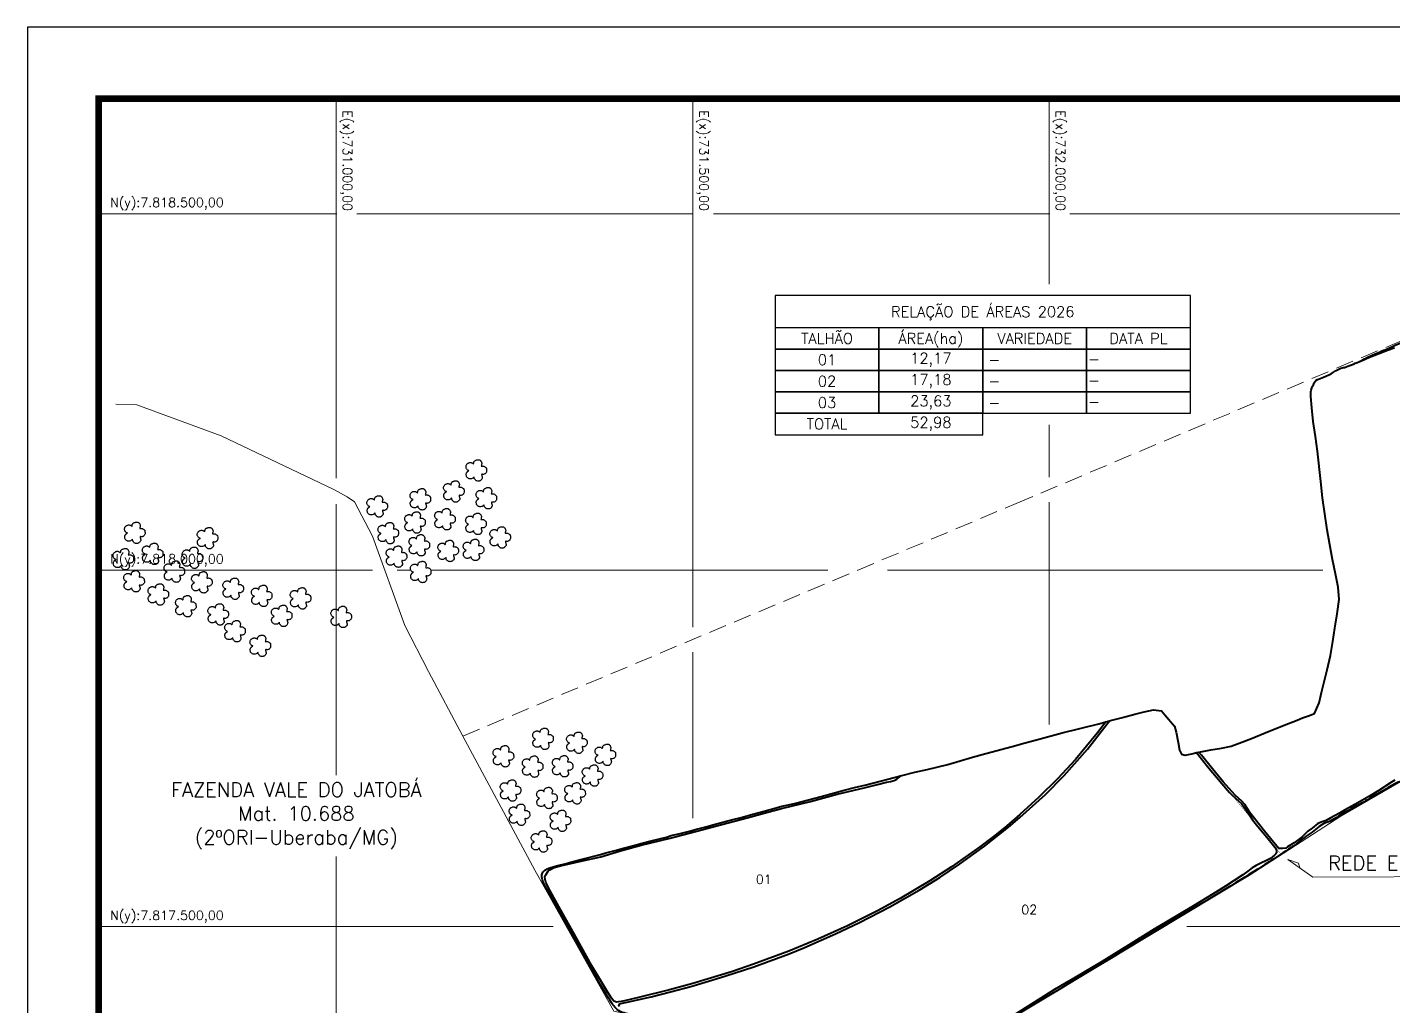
# Model space of a CAD drawing. Header units: millimetres. Extents: x 730567 to 733537, y 7816662 to 7818762.
# Drawn here: x 730567 to 732482, y 7817389 to 7818762 of the extents above; entities that cross this region are included whole.
import ezdxf
from ezdxf.enums import TextEntityAlignment as Align

# ---------------------------------------------------------------- set-up
doc = ezdxf.new("R2010")
doc.units = ezdxf.units.MM
for name, pattern in [('CONTINUO', [0]), ('DASHDOT', [1, 0.5, -0.25, 0, -0.25]), ('DASHED', [0.75, 0.5, -0.25]), ('LIN0', [0])]:
    doc.linetypes.add(name, pattern=pattern)
for name, color, linetype, lineweight in [('0114001269', 1, 'Continuous', 40), ('0114001269001', 5, 'Continuous', 40), ('0114001269002', 5, 'Continuous', 40), ('0114001269003', 5, 'Continuous', 40), ('MALHA', 8, 'Continuous', 9), ('REDE_DE_LUZ', 6, 'Continuous', 0), ('TEXTO', 7, 'Continuous', 9)]:
    doc.layers.add(name, color=color, linetype=linetype, lineweight=lineweight)
for name, color, linetype in [('MARGEM', 7, 'CONTINUO'), ('MATO', 3, 'Continuous'), ('QUADRO_DE_AREAS_CANA_2026', 7, 'Continuous')]:
    doc.layers.add(name, color=color, linetype=linetype)
doc.styles.add('ROMANS', font='romans', dxfattribs={"height": 0.2})
doc.styles.add('SIMPLEX', font='simplex', dxfattribs={"height": 0.2})

# ---------------------------------------------------------------- blocks, each defined once
blk = doc.blocks.new('mato')
at = {"layer": 'MATO', "color": 94, "linetype": 'CONTINUO'}
blk.add_lwpolyline([(734601.6, 7824194.7), (734600.8, 7824194.1), (734600, 7824193.3), (734599.1, 7824192.6), (734598, 7824192.3), (734596.9, 7824192.2), (734595.8, 7824192.2), (734594.9, 7824192.4), (734594.2, 7824192.7), (734593.5, 7824193.1), (734592.9, 7824193.6), (734592.3, 7824194.1), (734591.8, 7824194.7), (734591.5, 7824195.3), (734591.3, 7824195.9), (734591.2, 7824196.6), (734591, 7824197.5), (734591, 7824198.4), (734591, 7824199.3), (734591.2, 7824200), (734591.5, 7824200.5), (734591.9, 7824201), (734592.1, 7824201.5), (734592.4, 7824201.9), (734592.8, 7824202.3), (734594.2, 7824203.2), (734594.7, 7824203.6), (734594.5, 7824203.7), (734593.5, 7824204), (734593.1, 7824204.2), (734592.7, 7824204.5), (734592.3, 7824204.9), (734591.8, 7824205.6), (734591.3, 7824206.3), (734590.9, 7824207.1), (734590.7, 7824208), (734590.6, 7824208.8), (734590.7, 7824209.7), (734590.9, 7824210.7), (734591.3, 7824211.6), (734591.7, 7824212.4), (734592, 7824212.8), (734592.3, 7824213.1), (734592.7, 7824213.4), (734593.3, 7824213.8), (734593.9, 7824214.2), (734594.6, 7824214.5), (734595.3, 7824214.7), (734596, 7824214.8), (734596.6, 7824214.8), (734597.2, 7824214.8), (734597.8, 7824214.7), (734598.2, 7824214.6), (734598.7, 7824214.4), (734599.1, 7824214.3), (734599.5, 7824214), (734600, 7824213.4), (734600.5, 7824213), (734600.9, 7824212.8), (734601.1, 7824213.4), (734601.2, 7824214.2), (734601.3, 7824215.1), (734601.4, 7824215.5), (734601.5, 7824215.8), (734602, 7824216.5), (734602.3, 7824217), (734602.7, 7824217.4), (734603.2, 7824217.6), (734603.7, 7824217.8), (734604.3, 7824218), (734605.3, 7824218.4), (734605.8, 7824218.6), (734606.3, 7824218.7), (734606.9, 7824218.8), (734607.5, 7824218.8), (734608, 7824218.8), (734608.6, 7824218.7), (734609.1, 7824218.6), (734609.5, 7824218.4), (734610, 7824218.1), (734610.4, 7824217.9), (734610.7, 7824217.6), (734611, 7824217.2), (734611.3, 7824216.8), (734611.7, 7824216.3), (734611.9, 7824215.7), (734612.2, 7824215.1), (734612.4, 7824214.6), (734612.5, 7824214), (734612.5, 7824213.3), (734612.2, 7824212.1), (734611.9, 7824210.9), (734611.7, 7824210), (734612.4, 7824209.8), (734613.2, 7824209.9), (734614.1, 7824210), (734614.7, 7824209.9), (734615.4, 7824209.8), (734616, 7824209.5), (734616.6, 7824209.1), (734617.3, 7824208.6), (734617.8, 7824208.1), (734618.2, 7824207.9), (734618.6, 7824207.5), (734618.8, 7824207), (734619, 7824205.5), (734619.1, 7824203.9), (734619.1, 7824202.4), (734618.8, 7824201.5), (734618.4, 7824200.9), (734618, 7824200.3), (734617.5, 7824199.8), (734617, 7824199.3), (734616.5, 7824199), (734615.7, 7824198.7), (734614.9, 7824198.5), (734614.1, 7824198.3), (734613.3, 7824198.6), (734612.6, 7824198.7), (734612.1, 7824198.5), (734612.3, 7824197.3), (734613.2, 7824194.3), (734613.1, 7824193.5), (734613, 7824192.9), (734612.3, 7824191.8), (734611.9, 7824191.2), (734611.4, 7824190.7), (734611, 7824190.3), (734610.6, 7824189.9), (734610.1, 7824189.6), (734609.5, 7824189.4), (734608.8, 7824189.2), (734608.2, 7824189.2), (734607.5, 7824189.1), (734606.8, 7824189.2), (734605.7, 7824189.3), (734605.3, 7824189.5), (734604.8, 7824189.7), (734604.2, 7824190.1), (734603.7, 7824190.7), (734603.2, 7824191.3), (734602.7, 7824191.7), (734602.3, 7824192.2), (734602, 7824192.7), (734601.9, 7824194.3), (734601.7, 7824195)], dxfattribs=at)

msp = doc.modelspace()

# ---------------------------------------------------------------- linework, layer by layer
at = {"layer": '0114001269', "linetype": 'CONTINUO', "flags": 128}
msp.add_lwpolyline([(732692.8, 7817721), (732685.2, 7817720.5), (732680.2, 7817720.2), (732675.6, 7817719.9), (732673, 7817719.8), (732668.2, 7817720.1), (732663.1, 7817720.6), (732660.4, 7817721), (732655.6, 7817722), (732653.3, 7817722.3), (732646.3, 7817722.9), (732639.1, 7817722.4), (732637, 7817722.4), (732635.3, 7817722.3), (732631.9, 7817721.5), (732629.9, 7817720.9), (732627.8, 7817720.7), (732625.9, 7817720.3), (732621.7, 7817719.1), (732619.3, 7817718.5), (732616.6, 7817718.3), (732611.5, 7817717.9), (732608.8, 7817717.8), (732606.5, 7817717.6), (732604.2, 7817717.3), (732602, 7817717.1), (732599.5, 7817717.1), (732597.3, 7817717.1), (732594.9, 7817716.8), (732592.4, 7817716.6), (732588.2, 7817716.7), (732584, 7817716.9), (732579.4, 7817716.9), (732577.1, 7817717), (732572.6, 7817717.1), (732570.4, 7817717.1), (732568.3, 7817717.3), (732566.4, 7817717.3), (732564.2, 7817717.2), (732561.7, 7817717.2), (732559.1, 7817717), (732556.6, 7817716.7), (732551.7, 7817716.3), (732549.3, 7817716), (732547.3, 7817715.8), (732545.2, 7817715.4), (732543.3, 7817715.1), (732539.3, 7817714), (732536.9, 7817713.5), (732534.4, 7817713.1), (732532.2, 7817712.8), (732530, 7817712.4), (732526, 7817711.5), (732523.7, 7817711.1), (732521.6, 7817710.8), (732517.8, 7817709.9), (732513.1, 7817708.6), (732511.2, 7817708.3), (732509.3, 7817707.9), (732505.3, 7817706.9), (732503.2, 7817706.3), (732501.1, 7817705.8), (732499.4, 7817705.4), (732497.6, 7817704.7), (732495.4, 7817704.2), (732493.3, 7817703.7), (732491.3, 7817703.1), (732489.3, 7817702.5), (732487.5, 7817701.7), (732485.6, 7817700.8), (732479.6, 7817697.5), (732477.5, 7817696.3), (732475.3, 7817695), (732473.1, 7817693.5), (732468.2, 7817690.5), (732465.6, 7817689.2), (732463.1, 7817687.8), (732460.8, 7817686.3), (732456.3, 7817683.9), (732454.1, 7817682.7), (732449.2, 7817679.6), (732446.4, 7817677.9), (732443.5, 7817676.3), (732440.7, 7817674.7), (732437.9, 7817673.3), (732435.6, 7817672), (732432.9, 7817670.6), (732430.2, 7817669.2), (732427.9, 7817667.9), (732425.6, 7817666.7), (732423.1, 7817665.1), (732420.3, 7817663.6), (732417.9, 7817662.2), (732415.3, 7817660.8), (732412.8, 7817659.3), (732410.4, 7817657.9), (732405.8, 7817654.9), (732403.3, 7817653.3), (732397.7, 7817650.2), (732393.2, 7817647.7), (732390.8, 7817646.7), (732386.2, 7817645), (732383.9, 7817643.8), (732378.6, 7817640.4), (732376.2, 7817638.5), (732373.7, 7817636.3), (732371, 7817634.2), (732368.6, 7817632.3), (732363.3, 7817628.6), (732360.6, 7817626.8), (732358, 7817624.9), (732353, 7817621.4), (732350.4, 7817619.6), (732343.9, 7817613.9), (732342.6, 7817613), (732341.3, 7817612.2), (732339.4, 7817610.9), (732335.8, 7817608.5), (732332, 7817606.1), (732327.9, 7817603.5), (732323.6, 7817600.7), (732319.1, 7817597.8), (732314.4, 7817594.8), (732309.6, 7817591.6), (732308.4, 7817590.8), (732302.5, 7817587.1), (732293.7, 7817581.2), (732291.6, 7817580.2), (732279.8, 7817573), (732274.2, 7817569.5), (732268.1, 7817565.9), (732261.7, 7817562), (732254.9, 7817557.4), (732243.2, 7817550.4), (732220.9, 7817536.9), (732185.3, 7817516.2), (732134.9, 7817485.5), (732091.4, 7817458.7), (732043, 7817429.5), (732014.2, 7817411.9), (732001.4, 7817404.2), (731975.5, 7817388.7), (731970.9, 7817386), (731966.4, 7817383.4), (731961.7, 7817380.7), (731957, 7817377.8), (731952.3, 7817375.1), (731947.7, 7817372.2), (731938.6, 7817366.5), (731930, 7817361.2), (731921.5, 7817355.9), (731908.3, 7817348), (731904.1, 7817345.5), (731899.8, 7817342.9), (731895.3, 7817340.5), (731890.8, 7817338), (731886.4, 7817335.7), (731882.1, 7817333.3), (731877.8, 7817330.8), (731873.6, 7817328.3), (731869.4, 7817325.5), (731865.1, 7817323), (731860.9, 7817320.6), (731856.8, 7817318.1), (731852.5, 7817315.6), (731848.1, 7817313.1), (731843.7, 7817310.6), (731839.4, 7817308.1), (731835.4, 7817305.9), (731831.9, 7817303.9), (731828.5, 7817302.2), (731825.2, 7817300.7), (731821.9, 7817299.4), (731818.9, 7817298.2), (731815.9, 7817297), (731812.5, 7817295.9), (731809.2, 7817295.4), (731805.9, 7817295.3), (731802.7, 7817295.6), (731799.6, 7817296.3), (731796.6, 7817297.3), (731793.8, 7817298.3), (731790.7, 7817299.3), (731787.6, 7817300.5), (731784.3, 7817301.2), (731780.9, 7817301.9), (731777.4, 7817302.4), (731773.8, 7817303), (731770.3, 7817303.2), (731766.6, 7817303.6), (731762.6, 7817304.2), (731758.8, 7817305), (731755.2, 7817305.5), (731751.2, 7817306.2), (731747.1, 7817307.1), (731742.8, 7817308), (731738.5, 7817308.8), (731734.2, 7817309.6), (731730, 7817310.5), (731725.8, 7817311.1), (731721.6, 7817311.7), (731717.6, 7817312.6), (731710.1, 7817314.4), (731706.3, 7817315.3), (731698.7, 7817317), (731694.8, 7817317.7), (731686.7, 7817319.3), (731678.6, 7817320.9), (731674.7, 7817321.8), (731666.9, 7817323.5), (731659.2, 7817325.1), (731652.1, 7817326.8), (731648.4, 7817327.7), (731644.7, 7817328.6), (731641.1, 7817329.3), (731637.5, 7817329.7), (731633.9, 7817330.2), (731630.5, 7817330.8), (731624.5, 7817332.6), (731621.5, 7817333.4), (731614.9, 7817334.6), (731611.8, 7817335.3), (731608.6, 7817335.8), (731605, 7817336.6), (731601.2, 7817337.6), (731597.4, 7817338.5), (731589.9, 7817339.8), (731582.8, 7817341), (731579.2, 7817341.7), (731575.6, 7817342.7), (731572, 7817343.4), (731566.5, 7817344.7), (731561.2, 7817346.3), (731558, 7817347.1), (731554.7, 7817347.5), (731548.9, 7817348.7), (731546.2, 7817349.1), (731543.3, 7817349.4), (731540, 7817350.1), (731534.1, 7817351.5), (731530.9, 7817352.2), (731520.6, 7817354.5), (731517.5, 7817355), (731511.3, 7817356.3), (731505.3, 7817357.6), (731502.3, 7817358.2), (731499.2, 7817359), (731495.8, 7817359.7), (731492.2, 7817360.5), (731488.5, 7817361.1), (731484.6, 7817361.9), (731480.9, 7817362.9), (731477.5, 7817363.4), (731474.5, 7817364), (731471.8, 7817364.6), (731466.1, 7817365.9), (731462.8, 7817366.6), (731459.4, 7817367.2), (731456.2, 7817367.9), (731450.6, 7817368.9), (731442.9, 7817370.8), (731431.5, 7817373.5), (731429.1, 7817373.9), (731426.8, 7817374.3), (731424.4, 7817374.7), (731422.1, 7817375), (731419.5, 7817375.4), (731416.5, 7817376), (731413.6, 7817376.6), (731411.1, 7817377.3), (731408.8, 7817377.8), (731406.4, 7817378.3), (731403.8, 7817378.9), (731400.9, 7817379.8), (731398.1, 7817381.1), (731395.8, 7817382.6), (731394, 7817384), (731392.2, 7817385.6), (731390.6, 7817387.2), (731389.2, 7817388.7), (731387.9, 7817390.1), (731386.9, 7817391.7), (731385.9, 7817393.3), (731384.6, 7817395.4), (731383.2, 7817397.7), (731382, 7817399.9), (731380.7, 7817401.9), (731379.5, 7817403.7), (731377, 7817407.8), (731375.9, 7817409.8), (731370.9, 7817418.6), (731365.7, 7817427.8), (731350.8, 7817453.8), (731343.9, 7817466.8), (731336.8, 7817479.8), (731329, 7817493.4), (731316.3, 7817516.1), (731308.7, 7817529.5), (731295.4, 7817552.7), (731293.7, 7817556), (731290.5, 7817562.4), (731289.3, 7817565.8), (731288.4, 7817569.2), (731288.5, 7817572.9), (731290, 7817576.5), (731292.6, 7817579.4), (731296, 7817581.2), (731299.8, 7817582.6), (731304.1, 7817584), (731308.9, 7817585.3), (731314.6, 7817586.7), (731320.9, 7817588.3), (731327.2, 7817590), (731334.1, 7817591.8), (731341.4, 7817593.6), (731370.7, 7817601.3), (731378.3, 7817603.4), (731393.3, 7817607.5), (731401, 7817609.4), (731415.7, 7817613.3), (731429.1, 7817617.2), (731441.9, 7817620.2), (731463.3, 7817625.7), (731469.9, 7817627.9), (731471.8, 7817628.3), (731480.4, 7817630.3), (731487.9, 7817632.1), (731497.2, 7817634.5), (731503.6, 7817636.2), (731511.1, 7817638.1), (731518.5, 7817640), (731533.2, 7817644), (731554.3, 7817649.8), (731567.8, 7817653.3), (731581.1, 7817656.8), (731600.4, 7817661.9), (731617.1, 7817666.8), (731624.8, 7817668.8), (731634.4, 7817670.7), (731644.7, 7817673.2), (731644.7, 7817673.2), (731680.4, 7817682.4), (731712.6, 7817691.5), (731727.1, 7817695.1), (731743.3, 7817699.1), (731793.5, 7817712), (731811.4, 7817716.6), (731828.8, 7817720.4), (731858, 7817727.4), (731892.4, 7817737.5), (731911.3, 7817742.7), (731948.1, 7817752.6), (731966.3, 7817757.8), (731982.4, 7817762.1), (732018.3, 7817771.7), (732069.7, 7817784.6), (732085.8, 7817789), (732103, 7817793.6), (732120, 7817798.1), (732133.3, 7817801.5), (732146.2, 7817803.9), (732157.3, 7817802.7), (732162.4, 7817796.9), (732175.6, 7817781.2), (732178.2, 7817772.8), (732181, 7817758.4), (732182.7, 7817747.7), (732185.5, 7817742), (732190.9, 7817740.7), (732200.2, 7817742.6), (732207.9, 7817744.5), (732226.6, 7817747.8), (732241.8, 7817750.2), (732255.4, 7817753.2), (732270.4, 7817758.8), (732283.7, 7817763.8), (732308.6, 7817774.2), (732335.5, 7817784.9), (732347.7, 7817789.5), (732355.4, 7817792.8), (732363.9, 7817795.5), (732372.2, 7817798.9), (732378.5, 7817813.8), (732380.9, 7817824.2), (732382, 7817828.3), (732382, 7817828.3), (732389.7, 7817860), (732394.7, 7817880.3), (732398, 7817899.9), (732400.7, 7817918.5), (732403.9, 7817938.7), (732406.5, 7817959.1), (732405.5, 7817976.1), (732401.5, 7817994.8), (732397.5, 7818015.1), (732393.7, 7818035.5), (732389.7, 7818056.5), (732383.4, 7818101.4), (732380.9, 7818124.4), (732376.2, 7818166.8), (732373.5, 7818187.5), (732370.2, 7818208.4), (732368.3, 7818227.7), (732367, 7818243.8), (732367.1, 7818250.4), (732367.6, 7818252.5), (732367.8, 7818253.8), (732368, 7818254.6), (732368.4, 7818255.8), (732369.3, 7818257.5), (732369.9, 7818258.8), (732370.5, 7818260), (732371, 7818261.2), (732371.6, 7818262.7), (732372.5, 7818264.4), (732374.1, 7818266.3), (732376.1, 7818267.3), (732377.9, 7818267.9), (732379.9, 7818268.7), (732382.2, 7818269.6), (732384.7, 7818270.8), (732388.2, 7818272.3), (732392, 7818274), (732395.5, 7818275.6), (732398.6, 7818277.7), (732401.7, 7818279.5), (732405.3, 7818281.7), (732408.9, 7818283.3), (732411, 7818283.8), (732412.5, 7818284.2), (732414, 7818284.5), (732415.1, 7818284.8), (732416, 7818284.9), (732416.6, 7818285.2), (732417.6, 7818285.5), (732418.8, 7818286), (732420.1, 7818286.5), (732421.3, 7818287), (732422.5, 7818287.4), (732423.3, 7818287.8), (732424.2, 7818288.1), (732426.6, 7818289.1), (732429.3, 7818290.2), (732431.8, 7818291.2), (732434.3, 7818292.4), (732437, 7818293.7), (732439.8, 7818295.1), (732442.2, 7818296.4), (732444.4, 7818297.6), (732446.8, 7818298.9), (732449.7, 7818300.1), (732452.8, 7818301.6), (732456.2, 7818303.1), (732459.7, 7818304.6), (732463.2, 7818305.9), (732466.7, 7818307.6), (732470.6, 7818309.1), (732474.4, 7818310.6), (732478.3, 7818312.6), (732482.4, 7818314.3), (732486.3, 7818315.9), (732489.9, 7818317.4), (732493.3, 7818318.8), (732496.8, 7818320.3), (732500.4, 7818321.8), (732504.2, 7818323.2), (732507.7, 7818324.7), (732511.2, 7818326), (732514.7, 7818327.5), (732518.4, 7818329), (732522.2, 7818330.6), (732525.9, 7818332.1), (732529.6, 7818333.7), (732533.1, 7818335.3), (732536.8, 7818337.1), (732548.5, 7818342.4), (732552.6, 7818344.2), (732556.6, 7818345.6), (732560.8, 7818346.4), (732564.8, 7818346.4), (732569, 7818345.7), (732572.8, 7818343.8), (732576.1, 7818341.1), (732579.1, 7818338), (732582, 7818335.1), (732584.8, 7818331.9), (732587.7, 7818328.5), (732590.6, 7818324.9), (732593.3, 7818321.3), (732596, 7818318), (732598.6, 7818314.8), (732601.1, 7818311.6), (732603.5, 7818308.4), (732606, 7818305.2), (732608.1, 7818301.7), (732610, 7818298), (732611.3, 7818294.1), (732612.3, 7818290.8), (732613.8, 7818288.1), (732615.5, 7818285.5), (732617.7, 7818283.4), (732620.3, 7818281.9), (732623.1, 7818280.9), (732626.1, 7818280.3), (732629.6, 7818280.2), (732633.7, 7818280.1), (732637.9, 7818279.7), (732642.2, 7818278.8), (732646, 7818276.8), (732649.3, 7818274.2), (732652.3, 7818271.1), (732655, 7818267.6), (732657, 7818263.8), (732659.1, 7818259.6), (732660.7, 7818255.2), (732662, 7818250.5), (732662.9, 7818245.5), (732663.7, 7818240.7), (732664.4, 7818235.9), (732664.4, 7818231.3), (732663.8, 7818227.5), (732663.4, 7818224.5), (732663.5, 7818221.4), (732663.8, 7818218.5), (732664.6, 7818215.8), (732666.3, 7818213.5), (732668.5, 7818211.1), (732671.2, 7818208.8), (732673.6, 7818205.8), (732675.8, 7818202.5), (732677.9, 7818199), (732679.8, 7818195.1), (732681.3, 7818191), (732682.3, 7818187), (732683.2, 7818183.2), (732683.9, 7818179.2), (732684.3, 7818175), (732684.4, 7818170.8), (732684.2, 7818166.6), (732683.5, 7818162.7), (732683, 7818159.3), (732683.1, 7818155.7), (732683.5, 7818152), (732683.8, 7818148.5), (732684.7, 7818145.6), (732686.4, 7818142.8), (732688.5, 7818139.8), (732690.5, 7818136.6), (732692.5, 7818133.4), (732694.7, 7818130.2), (732696.8, 7818127), (732699.1, 7818123.6), (732701.4, 7818120.1), (732703.9, 7818116.7), (732706.4, 7818113.3), (732708.7, 7818109.8), (732710.8, 7818106.3), (732712.5, 7818102.5), (732714.2, 7818099), (732716.4, 7818095.7), (732718.3, 7818093.2), (732719.9, 7818091.9), (732721.4, 7818091.1), (732723.2, 7818090.5), (732726, 7818090), (732729.3, 7818089.8), (732732.7, 7818089.7), (732736.3, 7818089.9), (732739.7, 7818090), (732742.7, 7818090.5), (732746, 7818090.9), (732749.6, 7818090.8), (732753.4, 7818090.5), (732757.5, 7818089.1), (732760.5, 7818087), (732762.1, 7818084.5), (732763.2, 7818081.6), (732763.6, 7818078.2), (732763.6, 7818075), (732763.7, 7818071.4), (732763.7, 7818067.2), (732763.8, 7818062.6), (732763.9, 7818057.8), (732763.8, 7818053.3), (732763.8, 7818049.2), (732764.5, 7818045.8), (732765.3, 7818043.3), (732766.4, 7818041.4), (732767.9, 7818040), (732769.8, 7818038.8), (732772.3, 7818037.8), (732775.6, 7818037), (732779.4, 7818036.4), (732783, 7818036), (732786.2, 7818035.9), (732789.2, 7818035.6), (732792.4, 7818035.5), (732795.7, 7818035.2), (732798.9, 7818034.8), (732802.3, 7818034.1), (732805.5, 7818032.9), (732808.6, 7818031.3), (732811.6, 7818029), (732813.7, 7818026.1), (732815.2, 7818023), (732816.5, 7818019.4), (732817.5, 7818015.2), (732818.1, 7818011.1), (732818.7, 7818007.1), (732819, 7818003), (732819.2, 7817998.9), (732819.2, 7817994.5), (732819, 7817989.9), (732818.9, 7817985.3), (732818.5, 7817980.8), (732818.2, 7817976.5), (732818, 7817972.4), (732817.9, 7817968.5), (732817.8, 7817964.5), (732817.7, 7817960.6), (732817.6, 7817956.5), (732817.6, 7817952.3), (732817.6, 7817948), (732817.7, 7817943.6), (732817.9, 7817939.3), (732818, 7817934.9), (732818, 7817930.3), (732817.6, 7817925.9), (732817.3, 7817921.7), (732817, 7817917.4), (732816.6, 7817913.3), (732816.2, 7817909.2), (732815.8, 7817905.2), (732815.5, 7817900.8), (732815, 7817896.3), (732814.5, 7817891.9), (732813.9, 7817887.3), (732813.2, 7817882.8), (732812.6, 7817878.3), (732812, 7817873.5), (732811.3, 7817868.6), (732810.4, 7817863.7), (732809.3, 7817859), (732808.2, 7817854), (732806.7, 7817849), (732805.1, 7817844), (732803.8, 7817839.3), (732802.8, 7817834.5), (732801.7, 7817829.9), (732800.7, 7817825.6), (732800.2, 7817821.4), (732799.9, 7817816.9), (732799.2, 7817812.3), (732798.2, 7817807.7), (732797.1, 7817803.1), (732795.8, 7817798.4), (732794.5, 7817793.5), (732793.5, 7817788.8), (732792.6, 7817784), (732791.5, 7817779.3), (732790.3, 7817774.9), (732788.8, 7817770.7), (732787.5, 7817766.7), (732786, 7817762.7), (732784.2, 7817758.8), (732782.3, 7817755.1), (732779.8, 7817751.7), (732777, 7817748.6), (732774.5, 7817746), (732770.8, 7817742.8), (732765.7, 7817740.2), (732760.7, 7817738.3), (732750, 7817735.1), (732736.9, 7817731.5), (732724.2, 7817727.6), (732710.5, 7817723.7), (732698.8, 7817722)], close=True, dxfattribs=at)
at = {"layer": '0114001269001'}
msp.add_lwpolyline([(732079.3, 7817787.3), (732067.9, 7817771.7), (732037.1, 7817734.6), (732011.8, 7817707.3), (731985.6, 7817681.6), (731958.8, 7817657.3), (731940.5, 7817641.5), (731921.8, 7817626.4), (731902.8, 7817611.8), (731863.2, 7817583.7), (731832.6, 7817564.1), (731791, 7817539.4), (731759.4, 7817522.3), (731717.2, 7817501), (731675.7, 7817482.3), (731635, 7817465.7), (731585.4, 7817447.2), (731555.9, 7817437.2), (731500.1, 7817420.2), (731467.5, 7817411.3), (731424.2, 7817400.6), (731404.5, 7817396.1), (731399.6, 7817395.1), (731396, 7817394.4), (731393.1, 7817394.2), (731389.6, 7817395.5), (731385.9, 7817399.7), (731380.5, 7817408.5), (731373.4, 7817420.1), (731358.6, 7817445.1), (731336.1, 7817485.7), (731312.2, 7817528.4), (731297.8, 7817554.6), (731294.1, 7817562.5), (731292.9, 7817566.2), (731292.8, 7817569.7), (731293.8, 7817572.8), (731297.4, 7817578), (731299.8, 7817579.9), (731305.9, 7817582.9), (731314.8, 7817585.5), (731345.4, 7817592.1), (731371.3, 7817598), (731398.6, 7817606.5), (731427.8, 7817614.5), (731468.3, 7817624.2), (731503.8, 7817633.3), (731541, 7817643.3), (731576.2, 7817652.7), (731600.3, 7817659.3), (731624.6, 7817665.8), (731665, 7817675.6), (731702.7, 7817685.6), (731740.3, 7817694.7), (731759.4, 7817699.5), (731771.8, 7817702.5), (731777.5, 7817703.6), (731782.5, 7817705.1), (731786.1, 7817707.1), (731789.4, 7817709.6), (731791, 7817711.4), (731793.5, 7817712), (731811.4, 7817716.6), (731828.8, 7817720.4), (731858, 7817727.4), (731892.4, 7817737.5), (731911.3, 7817742.7), (731948.1, 7817752.6), (731966.3, 7817757.8), (731982.4, 7817762.1), (732018.3, 7817771.7), (732069.7, 7817784.6), (732079.3, 7817787.3)], dxfattribs=at)
at = {"layer": '0114001269002'}
msp.add_lwpolyline([(731397.2, 7817388.2), (731396.4, 7817390.5), (731397.5, 7817391.7), (731399.3, 7817392.4), (731405.6, 7817393.7), (731441.9, 7817401.6), (731468.8, 7817408.5), (731497.4, 7817416), (731526.9, 7817424.7), (731546.6, 7817430.9), (731585.6, 7817443.8), (731635.1, 7817462), (731655.7, 7817470.2), (731700.4, 7817489.7), (731734, 7817505.6), (731776.5, 7817527.6), (731797.1, 7817539.3), (731817.4, 7817551), (731846.6, 7817569.1), (731874.4, 7817587.7), (731909.4, 7817613), (731943.1, 7817639.5), (731958.8, 7817653), (731994.7, 7817685.5), (732021, 7817712.2), (732053.8, 7817749), (732078.2, 7817780.1), (732084.5, 7817788.7), (732085.8, 7817789), (732103, 7817793.6), (732120, 7817798.1), (732133.3, 7817801.5), (732146.2, 7817803.9), (732157.3, 7817802.7), (732162.4, 7817796.9), (732175.6, 7817781.2), (732178.2, 7817772.8), (732181, 7817758.4), (732182.7, 7817747.7), (732185.5, 7817742), (732190.9, 7817740.7), (732200.2, 7817742.6), (732206.7, 7817744.2), (732222, 7817724.8), (732242, 7817700.8), (732252.9, 7817688.3), (732256.7, 7817684.2), (732261.1, 7817680.4), (732265.6, 7817676.6), (732269.6, 7817672.6), (732272.7, 7817668.6), (732278.4, 7817660), (732281.7, 7817654.9), (732285.2, 7817650), (732292.6, 7817640.7), (732300.1, 7817631.8), (732307.2, 7817623.3), (732312.9, 7817616.1), (732316.5, 7817611.5), (732318.7, 7817607.2), (732318.8, 7817603.5), (732318.1, 7817602), (732316.2, 7817600.1), (732310.4, 7817595.7), (732290.1, 7817586), (732284.5, 7817582.4), (732278.7, 7817577.9), (732271.8, 7817572.9), (732247.4, 7817556.9), (732230.1, 7817545.8), (732202.6, 7817529.2), (732165.5, 7817507.2), (732147.3, 7817496.3), (732111, 7817473.8), (732074.2, 7817450.9), (732036.2, 7817428.7), (732007.6, 7817412), (731979.5, 7817394.2), (731936.3, 7817366.8)], dxfattribs=at)
at = {"layer": '0114001269003'}
msp.add_lwpolyline([(732485, 7817705.5), (732480.3, 7817702.6), (732462.5, 7817691.1), (732449.1, 7817683.1), (732428.5, 7817671.4), (732414.2, 7817663.5), (732407.3, 7817659.4), (732394.2, 7817652), (732388.4, 7817649.1), (732382.8, 7817647), (732376.8, 7817644.6), (732368.6, 7817638.1), (732362.6, 7817634), (732354.8, 7817626.2), (732343.5, 7817617.7), (732334.1, 7817611.8), (732332, 7817610.2), (732327.1, 7817609.4), (732322.3, 7817609.5), (732314.6, 7817618.6), (732301.8, 7817633.8), (732281, 7817660.5), (732274.2, 7817671.3), (732270.1, 7817676.2), (732261, 7817684.6), (732243.8, 7817703.2), (732228.9, 7817721.5), (732213.4, 7817740.4), (732209.9, 7817744.8), (732226.6, 7817747.8), (732241.8, 7817750.2), (732255.4, 7817753.2), (732270.4, 7817758.8), (732283.7, 7817763.8), (732308.6, 7817774.2), (732335.5, 7817784.9), (732347.7, 7817789.5), (732355.4, 7817792.8), (732363.9, 7817795.5), (732372.2, 7817798.9), (732378.5, 7817813.8), (732380.9, 7817824.2), (732382, 7817828.3), (732382, 7817828.3), (732389.7, 7817860), (732394.7, 7817880.3), (732398, 7817899.9), (732400.7, 7817918.5), (732403.9, 7817938.7), (732406.5, 7817959.1), (732405.5, 7817976.1), (732401.5, 7817994.8), (732397.5, 7818015.1), (732393.7, 7818035.5), (732389.7, 7818056.5), (732383.4, 7818101.4), (732380.9, 7818124.4), (732376.2, 7818166.8), (732373.5, 7818187.5), (732370.2, 7818208.4), (732368.3, 7818227.7), (732367, 7818243.8), (732367.1, 7818250.4), (732367.6, 7818252.5), (732367.8, 7818253.8), (732368, 7818254.6), (732368.4, 7818255.8), (732369.3, 7818257.5), (732369.9, 7818258.8), (732370.5, 7818260), (732371, 7818261.2), (732371.6, 7818262.7), (732372.5, 7818264.4), (732374.1, 7818266.3), (732376.1, 7818267.3), (732377.9, 7818267.9), (732379.9, 7818268.7), (732382.2, 7818269.6), (732384.7, 7818270.8), (732388.2, 7818272.3), (732392, 7818274), (732395.5, 7818275.6), (732398.6, 7818277.7), (732401.7, 7818279.5), (732405.3, 7818281.7), (732408.9, 7818283.3), (732411, 7818283.8), (732412.5, 7818284.2), (732414, 7818284.5), (732415.1, 7818284.8), (732416, 7818284.9), (732416.6, 7818285.2), (732417.6, 7818285.5), (732418.8, 7818286), (732420.1, 7818286.5), (732421.3, 7818287), (732422.5, 7818287.4), (732423.3, 7818287.8), (732424.2, 7818288.1), (732426.6, 7818289.1), (732429.3, 7818290.2), (732431.8, 7818291.2), (732432.2, 7818291.4), (732436.6, 7818293.2), (732443.1, 7818296), (732449.3, 7818298.6), (732455.5, 7818301), (732461.6, 7818303.5), (732467.4, 7818306), (732473, 7818308), (732478.6, 7818310.2), (732484.1, 7818312.4)], dxfattribs=at)
at = {"layer": 'MALHA'}
for points in [[(731000, 7818129.3), (731000, 7818661.5)], [(731500, 7817920.3), (731500, 7818661.5)], [(732000, 7818401.3), (732000, 7818661.5)], [(731000.7, 7818500), (730666.8, 7818500)], [(731500.7, 7818500), (731029.1, 7818500)], [(732000.7, 7818500), (731529.1, 7818500)], [(732500.7, 7818500), (732029.1, 7818500)], [(732000, 7818130.5), (732000, 7818204)], [(731000, 7817712.5), (731000, 7818092.6)], [(732000, 7817783.6), (732000, 7818095.4)], [(731050.9, 7818000), (730666.8, 7818000)], [(731104.7, 7818000), (731085.3, 7818000)], [(731689.7, 7818000), (731132.7, 7818000)], [(732384, 7818000), (731773.2, 7818000)], [(731500, 7817652), (731500, 7817885.2)], [(731000, 7817218.2), (731000, 7817598.3)], [(731304.3, 7817500), (730666.8, 7817500)], [(732867.6, 7817500), (732193, 7817500)]]:
    msp.add_lwpolyline(points, dxfattribs=at)
at = {"layer": 'MARGEM', "color": 174, "linetype": 'LIN0', "flags": 128}
msp.add_lwpolyline([(733536.8, 7818761.5), (730566.8, 7818761.5), (730566.8, 7816661.5), (733536.8, 7816661.5)], close=True, dxfattribs=at)
at = {"layer": 'MARGEM', "color": 174, "linetype": 'LIN0', "const_width": 9.09, "flags": 128}
msp.add_lwpolyline([(733436.8, 7818661.5), (730666.8, 7818661.5), (730666.8, 7816761.5), (733436.8, 7816761.5)], close=True, dxfattribs=at)
at = {"layer": 'QUADRO_DE_AREAS_CANA_2026'}
for p, q in [((731664.1, 7818340.1), (731615.6, 7818340.1)), ((731712.7, 7818340.1), (731664.1, 7818340.1)), ((731664.1, 7818340.1), (731664.1, 7818340.1)), ((731761.2, 7818340.1), (731712.7, 7818340.1)), ((731712.7, 7818340.1), (731712.7, 7818340.1)), ((731761.2, 7818310.1), (731761.2, 7818340.1)), ((732101, 7818340.1), (732052.4, 7818340.1)), ((732052.4, 7818340.1), (732052.4, 7818310.1)), ((732149.5, 7818340.1), (732101, 7818340.1)), ((732101, 7818340.1), (732101, 7818340.1)), ((732198.1, 7818340.1), (732149.5, 7818340.1)), ((732149.5, 7818340.1), (732149.5, 7818340.1)), ((731615.6, 7818310.1), (731664.1, 7818310.1)), ((731664.1, 7818310.1), (731615.6, 7818310.1)), ((731664.1, 7818310.1), (731712.7, 7818310.1)), ((731712.7, 7818310.1), (731664.1, 7818310.1)), ((731664.1, 7818310.1), (731664.1, 7818310.1)), ((731712.7, 7818310.1), (731761.2, 7818310.1)), ((731761.2, 7818310.1), (731712.7, 7818310.1)), ((731712.7, 7818310.1), (731712.7, 7818310.1)), ((731761.2, 7818280.1), (731761.2, 7818310.1)), ((731809.7, 7818310.1), (731761.2, 7818310.1)), ((731761.2, 7818310.1), (731761.2, 7818280.1)), ((731858.3, 7818310.1), (731809.7, 7818310.1)), ((731809.7, 7818310.1), (731809.7, 7818310.1)), ((731906.8, 7818310.1), (731858.3, 7818310.1)), ((731858.3, 7818310.1), (731858.3, 7818310.1)), ((731906.8, 7818280.1), (731906.8, 7818310.1)), ((731955.4, 7818310.1), (731906.8, 7818310.1)), ((731906.8, 7818310.1), (731906.8, 7818280.1)), ((732003.9, 7818310.1), (731955.4, 7818310.1)), ((731955.4, 7818310.1), (731955.4, 7818310.1)), ((732052.4, 7818310.1), (732003.9, 7818310.1)), ((732003.9, 7818310.1), (732003.9, 7818310.1)), ((732052.4, 7818310.1), (732101, 7818310.1)), ((732101, 7818310.1), (732052.4, 7818310.1)), ((732052.4, 7818310.1), (732052.4, 7818280.1)), ((732052.4, 7818280.1), (732052.4, 7818310.1)), ((732101, 7818310.1), (732149.5, 7818310.1)), ((732149.5, 7818310.1), (732101, 7818310.1)), ((732101, 7818310.1), (732101, 7818310.1)), ((732149.5, 7818310.1), (732198.1, 7818310.1)), ((732198.1, 7818310.1), (732149.5, 7818310.1)), ((732149.5, 7818310.1), (732149.5, 7818310.1)), ((731615.6, 7818280.1), (731664.1, 7818280.1)), ((731664.1, 7818280.1), (731615.6, 7818280.1)), ((731664.1, 7818280.1), (731712.7, 7818280.1)), ((731712.7, 7818280.1), (731664.1, 7818280.1)), ((731664.1, 7818280.1), (731664.1, 7818280.1)), ((731712.7, 7818280.1), (731761.2, 7818280.1)), ((731761.2, 7818280.1), (731712.7, 7818280.1)), ((731712.7, 7818280.1), (731712.7, 7818280.1)), ((731761.2, 7818250.1), (731761.2, 7818280.1)), ((731761.2, 7818280.1), (731809.7, 7818280.1)), ((731809.7, 7818280.1), (731761.2, 7818280.1)), ((731761.2, 7818280.1), (731761.2, 7818250.1)), ((731809.7, 7818280.1), (731858.3, 7818280.1)), ((731858.3, 7818280.1), (731809.7, 7818280.1)), ((731809.7, 7818280.1), (731809.7, 7818280.1)), ((731858.3, 7818280.1), (731906.8, 7818280.1)), ((731906.8, 7818280.1), (731858.3, 7818280.1)), ((731858.3, 7818280.1), (731858.3, 7818280.1)), ((731906.8, 7818280.1), (731955.4, 7818280.1)), ((731906.8, 7818250.1), (731906.8, 7818280.1)), ((731955.4, 7818280.1), (731906.8, 7818280.1)), ((731906.8, 7818280.1), (731906.8, 7818250.1)), ((731955.4, 7818280.1), (732003.9, 7818280.1)), ((732003.9, 7818280.1), (731955.4, 7818280.1)), ((731955.4, 7818280.1), (731955.4, 7818280.1)), ((732003.9, 7818280.1), (732052.4, 7818280.1)), ((732052.4, 7818280.1), (732003.9, 7818280.1)), ((732003.9, 7818280.1), (732003.9, 7818280.1)), ((732052.4, 7818280.1), (732101, 7818280.1)), ((732101, 7818280.1), (732052.4, 7818280.1)), ((732052.4, 7818280.1), (732052.4, 7818250.1)), ((732052.4, 7818250.1), (732052.4, 7818280.1)), ((732101, 7818280.1), (732149.5, 7818280.1)), ((732149.5, 7818280.1), (732101, 7818280.1)), ((732101, 7818280.1), (732101, 7818280.1)), ((732149.5, 7818280.1), (732198.1, 7818280.1)), ((732198.1, 7818280.1), (732149.5, 7818280.1)), ((732149.5, 7818280.1), (732149.5, 7818280.1)), ((731615.6, 7818250.1), (731664.1, 7818250.1)), ((731664.1, 7818250.1), (731615.6, 7818250.1)), ((731664.1, 7818250.1), (731712.7, 7818250.1)), ((731712.7, 7818250.1), (731664.1, 7818250.1)), ((731664.1, 7818250.1), (731664.1, 7818250.1)), ((731712.7, 7818250.1), (731761.2, 7818250.1)), ((731761.2, 7818250.1), (731712.7, 7818250.1)), ((731712.7, 7818250.1), (731712.7, 7818250.1)), ((731761.2, 7818220.1), (731761.2, 7818250.1)), ((731761.2, 7818250.1), (731809.7, 7818250.1)), ((731809.7, 7818250.1), (731761.2, 7818250.1)), ((731761.2, 7818250.1), (731761.2, 7818220.1)), ((731809.7, 7818250.1), (731858.3, 7818250.1)), ((731858.3, 7818250.1), (731809.7, 7818250.1)), ((731809.7, 7818250.1), (731809.7, 7818250.1)), ((731858.3, 7818250.1), (731906.8, 7818250.1)), ((731906.8, 7818250.1), (731858.3, 7818250.1)), ((731858.3, 7818250.1), (731858.3, 7818250.1)), ((731955.4, 7818250.1), (731906.8, 7818250.1)), ((731906.8, 7818250.1), (731906.8, 7818220.1)), ((731906.8, 7818250.1), (731955.4, 7818250.1)), ((731906.8, 7818220.1), (731906.8, 7818250.1)), ((732003.9, 7818250.1), (731955.4, 7818250.1)), ((731955.4, 7818250.1), (731955.4, 7818250.1)), ((731955.4, 7818250.1), (732003.9, 7818250.1)), ((732052.4, 7818250.1), (732003.9, 7818250.1)), ((732003.9, 7818250.1), (732003.9, 7818250.1)), ((732003.9, 7818250.1), (732052.4, 7818250.1)), ((732052.4, 7818250.1), (732101, 7818250.1)), ((732101, 7818250.1), (732052.4, 7818250.1)), ((732052.4, 7818250.1), (732052.4, 7818220.1)), ((732052.4, 7818220.1), (732052.4, 7818250.1)), ((732101, 7818250.1), (732149.5, 7818250.1)), ((732149.5, 7818250.1), (732101, 7818250.1)), ((732101, 7818250.1), (732101, 7818250.1)), ((732149.5, 7818250.1), (732198.1, 7818250.1)), ((732198.1, 7818250.1), (732149.5, 7818250.1)), ((732149.5, 7818250.1), (732149.5, 7818250.1)), ((731664.1, 7818220.1), (731615.6, 7818220.1)), ((731615.6, 7818220.1), (731664.1, 7818220.1)), ((731712.7, 7818220.1), (731664.1, 7818220.1)), ((731664.1, 7818220.1), (731664.1, 7818220.1)), ((731664.1, 7818220.1), (731712.7, 7818220.1)), ((731761.2, 7818220.1), (731712.7, 7818220.1)), ((731712.7, 7818220.1), (731712.7, 7818220.1)), ((731712.7, 7818220.1), (731761.2, 7818220.1)), ((731809.7, 7818220.1), (731761.2, 7818220.1)), ((731761.2, 7818220.1), (731809.7, 7818220.1)), ((731858.3, 7818220.1), (731809.7, 7818220.1)), ((731809.7, 7818220.1), (731809.7, 7818220.1)), ((731809.7, 7818220.1), (731858.3, 7818220.1)), ((731906.8, 7818220.1), (731858.3, 7818220.1)), ((731858.3, 7818220.1), (731858.3, 7818220.1)), ((731858.3, 7818220.1), (731906.8, 7818220.1))]:
    msp.add_line(p, q, dxfattribs=at)
at = {"layer": 'QUADRO_DE_AREAS_CANA_2026', "color": 174}
msp.add_lwpolyline([(731615.6, 7818385.1), (731615.6, 7818190.1), (731906.8, 7818190.1), (731906.8, 7818220.1), (732198.1, 7818220.1), (732198.1, 7818385.1), (731615.6, 7818385.1)], dxfattribs=at)
at = {"layer": 'QUADRO_DE_AREAS_CANA_2026'}
for points in [[(731809.7, 7818310.1), (731858.3, 7818310.1), (731906.8, 7818310.1), (731906.8, 7818340.1), (731858.3, 7818340.1), (731858.3, 7818340.1), (731809.7, 7818340.1), (731809.7, 7818340.1), (731761.2, 7818340.1), (731761.2, 7818310.1)], [(731955.4, 7818310.1), (732003.9, 7818310.1), (732052.4, 7818310.1), (732052.4, 7818340.1), (732003.9, 7818340.1), (732003.9, 7818340.1), (731955.4, 7818340.1), (731955.4, 7818340.1), (731906.8, 7818340.1), (731906.8, 7818310.1)]]:
    msp.add_lwpolyline(points, close=True, dxfattribs=at)
at = {"layer": 'REDE_DE_LUZ', "linetype": 'DASHDOT', "ltscale": 10, "const_width": 0.5}
msp.add_lwpolyline([(732208.7, 7817741.7), (732323.9, 7817603)], dxfattribs=at)
at = {"layer": 'REDE_DE_LUZ'}
msp.add_lwpolyline([(732597.3, 7817570.4), (732369.9, 7817569.5), (732334.7, 7817594.2), (732349.7, 7817588.9), (732351.4, 7817582.5)], dxfattribs=at)
at = {"layer": 'TEXTO', "linetype": 'DASHED', "ltscale": 50}
msp.add_lwpolyline([(731177.7, 7817767.3), (731953.8, 7818093.5), (732704.2, 7818410.6), (732707.8, 7818415.7), (732707.8, 7818415.7)], dxfattribs=at)
at = {"layer": 'TEXTO'}
msp.add_lwpolyline([(730691, 7818233), (730720.5, 7818232), (730838.5, 7818188.5), (730996.6, 7818113), (731015.2, 7818102.7), (731025.6, 7818095.8), (731050.7, 7818047.5), (731096.4, 7817922.5), (731129.3, 7817857.9), (731177.7, 7817767.3), (731278.4, 7817579.3), (731389.4, 7817381.3), (731813.6, 7817291.4), (732051.4, 7817433.6), (732280.6, 7817571.7), (732409, 7817655.1), (732489.9, 7817701.9), (732545.1, 7817714), (732563.7, 7817715.4), (732716.8, 7817713.9), (732724.2, 7817702.3), (732737.8, 7817681.1)], dxfattribs=at)

# ---------------------------------------------------------------- block references
at = {"layer": 'MATO', "linetype": 'Continuous', "xscale": 1.012925508739093, "yscale": 1.012925508739093, "zscale": 1.012925508739093}
for p in [(-12903.5, -107195.8), (-12935, -107225.3), (-13042.5, -107246.3), (-12982, -107236.3), (-12889.5, -107234.8), (-12947.5, -107264.3), (-13382.5, -107283.3), (-13027, -107283.8), (-12989.5, -107268.8), (-12904, -107270.8), (-13280.5, -107290.8), (-12983.5, -107300.8), (-12870, -107289.8), (-13398.5, -107320.3), (-13357.5, -107312.8), (-13301.5, -107318.3), (-13015.5, -107316.8), (-12943, -107308.8), (-12907.5, -107307.3), (-13327, -107337.8), (-12981.5, -107338.3), (-13383.5, -107351.3), (-13288.5, -107352.8), (-13244.5, -107361.8), (-13349.5, -107369.8), (-13204.5, -107371.8), (-13150, -107375.3), (-13311, -107386.3), (-13265.5, -107397.8), (-13176.5, -107399.8), (-13093, -107401.3), (-13242, -107421.3), (-13206.5, -107441.8), (-12810, -107572.3), (-12762.5, -107577.8), (-12865.5, -107596.8), (-12824.5, -107611.3), (-12782.5, -107610.8), (-12722.5, -107594.8), (-12740.5, -107623.8), (-12855.5, -107644.8), (-12765, -107648.8), (-12804.5, -107655.3), (-12843, -107678.8), (-12785.5, -107687.3), (-12812, -107716.3)]:
    msp.add_blockref('mato', p, dxfattribs=at)

# ---------------------------------------------------------------- texts
at = {"layer": 'MALHA', "linetype": 'CONTINUO', "char_height": 13, "width": 155.511, "attachment_point": 7, "rotation": 270, "style": 'ROMANS'}
for s, insert in [('E(x):731.000,00', (731005, 7818645.3)), ('E(x):731.500,00', (731505, 7818645.3)), ('E(x):732.000,00', (732005, 7818645.3))]:
    msp.add_mtext(s, dxfattribs=dict(at, insert=insert))
at = {"layer": 'MALHA', "linetype": 'CONTINUO', "char_height": 13, "width": 263.058, "attachment_point": 7, "style": 'ROMANS'}
for s, insert in [('N(y):7.818.500,00', (730682.9, 7818505)), ('N(y):7.818.000,00', (730682.9, 7818005)), ('N(y):7.817.500,00', (730682.9, 7817505))]:
    msp.add_mtext(s, dxfattribs=dict(at, insert=insert))
at = {"layer": 'MARGEM', "color": 3, "linetype": 'ByBlock', "insert": (732491.8, 7817589.2), "char_height": 20, "attachment_point": 5, "style": 'ROMANS'}
msp.add_mtext_dynamic_manual_height_columns('{\\C6;REDE ELÉTRICA}', width=227.819, gutter_width=0.505, heights=[-57.3], dxfattribs=at)
at = {"layer": 'QUADRO_DE_AREAS_CANA_2026', "linetype": 'Continuous', "style": 'SIMPLEX'}
for s, p in [('RELAÇÃO DE ÁREAS 2026', (731906.8, 7818362.6)), ('TALHÃO', (731688.4, 7818325.1)), ('ÁREA(ha)', (731834, 7818325.1)), ('VARIEDADE', (731979.6, 7818325.1)), ('DATA PL', (732125.2, 7818325.1)), ('01', (731688.4, 7818295.1)), ('02', (731688.4, 7818265.1)), ('03', (731688.4, 7818235.1)), ('TOTAL', (731688.4, 7818205.1))]:
    msp.add_text(s, height=15, dxfattribs=at).set_placement(p, align=Align.MIDDLE_CENTER)
for s, p in [('12,17', (731834, 7818295.1)), ('17,18', (731834, 7818265.1)), ('23,63', (731834, 7818235.1)), ('52,98', (731834, 7818205.1))]:
    msp.add_text(s, height=15, dxfattribs=at).set_placement(p, align=Align.MIDDLE)
at = {"layer": 'QUADRO_DE_AREAS_CANA_2026', "color": 7, "linetype": 'Continuous', "style": 'SIMPLEX'}
for p in [(731914.6, 7818287.6), (732054.5, 7818288.7), (731914.6, 7818257.6), (732054.5, 7818258.7), (731914.6, 7818227.6), (732054.5, 7818228.7)]:
    msp.add_text('-', height=15, dxfattribs=at).set_placement(p)
at = {"layer": 'TEXTO', "linetype": 'Continuous', "style": 'SIMPLEX'}
for s, p in [('01', (731599.7, 7817566.4)), ('02', (731972, 7817524))]:
    msp.add_text(s, height=13, dxfattribs=at).set_placement(p, align=Align.MIDDLE_CENTER)
at = {"layer": 'TEXTO', "insert": (730944, 7817655.4), "char_height": 20, "width": 416.39, "attachment_point": 5, "style": 'SIMPLEX'}
msp.add_mtext('FAZENDA VALE DO JATOBÁ^JMat. 10.688^J(2ºORI-Uberaba/MG)', dxfattribs=at)

doc.saveas('drawing.dxf')
